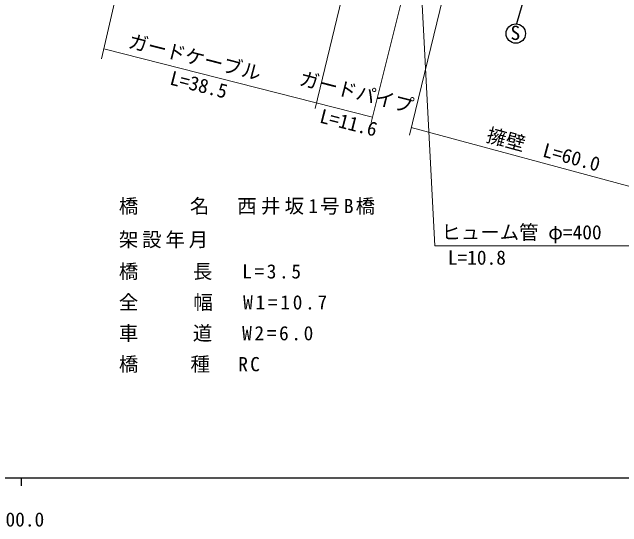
# Model space of a CAD drawing. Units: millimetres at full size, sheet at 1:1000; details may follow other scales. Extents: x 39400 to 680000, y 20000 to 380000.
# Drawn here: x 266836 to 345326, y 198715 to 264980 of the extents above; entities that cross this region are included whole.
import ezdxf
from ezdxf.enums import TextEntityAlignment as Align

# ---------------------------------------------------------------- set-up
doc = ezdxf.new("R2010")
doc.units = ezdxf.units.MM
doc.header["$LTSCALE"] = 1000
for name, color, linetype, lineweight in [('M-BGD', 7, 'Continuous', 25), ('M-STR-HTXT', 7, 'Continuous', 13), ('M-TTL-BAND', 7, 'Continuous', 25)]:
    doc.layers.add(name, color=color, linetype=linetype, lineweight=lineweight)
doc.styles.add('ＭＳ ゴシック', font='')
doc.styles.get('ＭＳ ゴシック').set_extended_font_data('MS Gothic')

msp = doc.modelspace()

# ---------------------------------------------------------------- linework, layer by layer
at = {"layer": 'M-BGD'}
msp.add_line((342720, 301848), (331759, 263476), dxfattribs=at)
msp.add_circle((331678, 262229), 1250, dxfattribs=at)
at = {"layer": 'M-STR-HTXT'}
for p, q in [((290531, 311919), (278327, 258990)), ((321234, 234892), (317501, 306297)), ((318682, 305546), (305839, 252599)), ((331406, 304257), (317988, 249158)), ((326011, 303116), (313068, 250783)), ((278620, 260263), (313240, 251479)), ((318226, 250139), (374263, 234953)), ((346294, 234892), (321234, 234892))]:
    msp.add_line(p, q, dxfattribs=at)
at = {"layer": 'M-TTL-BAND'}
for p, q in [((40000, 205000), (579000, 205000)), ((268000, 205000), (268000, 204000))]:
    msp.add_line(p, q, dxfattribs=at)

# ---------------------------------------------------------------- texts
at = {"layer": 'M-BGD', "style": 'ＭＳ ゴシック'}
msp.add_text('S', height=1833, dxfattribs=at).set_placement((330999, 260855), align=Align.BOTTOM_LEFT)
at = {"layer": 'M-STR-HTXT', "style": 'ＭＳ ゴシック'}
for s, rotation, p in [('ガードケーブル', 345.762, (281524, 259929)), ('L=38.5', 345.762, (286883, 255150)), ('ガードパイプ', 345.762, (303549, 255114)), ('L=11.6', 345.762, (306170, 250257)), ('擁壁\u3000L=60.0', 344.838, (327632, 247840))]:
    msp.add_text(s, height=1833, rotation=rotation, dxfattribs=at).set_placement(p, align=Align.BOTTOM_LEFT)
for s, p in [('ヒューム管 φ=400', (322100, 235181)), ('L=10.8', (322923, 231916))]:
    msp.add_text(s, height=1833, dxfattribs=at).set_placement(p, align=Align.BOTTOM_LEFT)
at = {"layer": 'M-STR-HTXT', "char_height": 1833, "attachment_point": 7, "style": 'ＭＳ ゴシック'}
for s, insert in [('\\T1.22;橋\u3000\u3000名\u3000西井坂1号B橋', (280566, 238877)), ('\\T1.2;架設年月\u3000', (280566, 234581)), ('\\T1.27;橋\u3000\u3000長\u3000L=3.5', (280566, 230483)), ('\\T1.28;全\u3000\u3000幅\u3000W1=10.7', (280566, 226503)), ('\\T1.27;車\u3000\u3000道\u3000W2=6.0', (280566, 222523)), ('\\T1.23;橋\u3000\u3000種\u3000RC', (280566, 218543))]:
    msp.add_mtext(s, dxfattribs=dict(at, insert=insert))
at = {"layer": 'M-TTL-BAND', "style": 'ＭＳ ゴシック'}
msp.add_text('200.0', height=1833, dxfattribs=at).set_placement((267844, 198195), align=Align.BOTTOM_CENTER)

doc.saveas('drawing.dxf')
